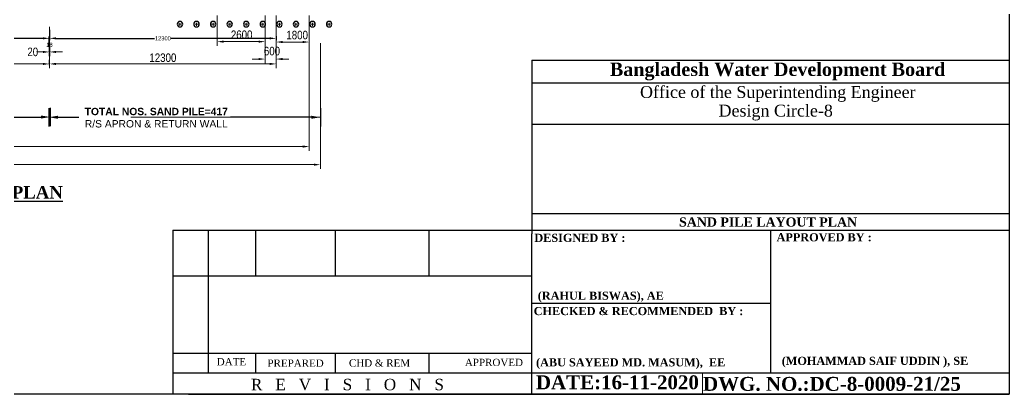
# Model space of a CAD drawing. Extents: x -358915 to 1258323, y -1667244 to -305611.
# Drawn here: x 888161 to 941898, y -1527406 to -1507089 of the extents above; entities that cross this region are included whole.
import ezdxf

# ---------------------------------------------------------------- set-up
doc = ezdxf.new("R2010")
doc.units = 0
doc.header["$LTSCALE"] = 300
doc.header["$MEASUREMENT"] = 0
doc.linetypes.add('DASHED', pattern=[0.75, 0.5, -0.25])
doc.layers.get('0').update_dxf_attribs({"linetype": 'CONTINUOUS'})
doc.layers.get('DEFPOINTS').update_dxf_attribs({"linetype": 'CONTINUOUS'})
doc.layers.add('Dim', color=7, linetype='CONTINUOUS', lineweight=9)
doc.layers.add('Left Bank Profile', color=7, linetype='CONTINUOUS', lineweight=25)
for name, color, linetype in [('LINE', 7, 'CONTINUOUS'), ('P1', 7, 'CONTINUOUS'), ('TEXT', 10, 'CONTINUOUS')]:
    doc.layers.add(name, color=color, linetype=linetype)
doc.styles.add('Arial', font='arial.ttf')
doc.styles.add('dimText', font='ARIALN.TTF')
doc.dimstyles.new('3', dxfattribs={"dimtxt": 225, "dimasz": 350, "dimexe": 100, "dimexo": 25, "dimgap": 9, "dimtad": 0, "dimdec": 0, "dimzin": 0, "dimdsep": 46, "dimtxsty": 'Standard', "dimcen": 0, "dimclrd": 5, "dimclre": 6, "dimclrt": 256, "dimadec": 0, "dimazin": 0, "dimtfac": 1, "dimtdec": 0, "dimtofl": 0, "dimtmove": 2, "dimatfit": 3, "dimfxl": 1, "dimtolj": 1, "dimtzin": 0, "dimarcsym": 0})
doc.dimstyles.new('dim_230', dxfattribs={"dimtxt": 460, "dimasz": 460, "dimexe": 230, "dimexo": 100, "dimgap": 100, "dimtad": 1, "dimdec": 0, "dimzin": 0, "dimdsep": 46, "dimtxsty": 'dimText', "dimcen": 0.09, "dimclrd": 256, "dimclre": 256, "dimclrt": 7, "dimadec": 0, "dimazin": 0, "dimtfac": 1, "dimtdec": 0, "dimtofl": 0, "dimtmove": 0, "dimatfit": 3, "dimfxl": 1, "dimtolj": 1, "dimtzin": 0, "dimlwd": -1, "dimlwe": -1, "dimarcsym": 0})
doc.dimstyles.new('dim_250', dxfattribs={"dimtxt": 500, "dimasz": 500, "dimexe": 500, "dimexo": 100, "dimgap": 150, "dimtad": 1, "dimdec": 0, "dimzin": 0, "dimdsep": 46, "dimtxsty": 'Arial', "dimcen": 350, "dimclrd": 5, "dimclre": 5, "dimclrt": 7, "dimadec": 0, "dimazin": 0, "dimtfac": 1, "dimtdec": 0, "dimtmove": 0, "dimatfit": 3, "dimfxl": 500, "dimfxlon": 1, "dimtolj": 1, "dimtzin": 0, "dimarcsym": 0})

# ---------------------------------------------------------------- blocks, each defined once
blk = doc.blocks.new('*D1637')
at = {"layer": 'DEFPOINTS', "color": 0, "ltscale": 500, "transparency": 16777216}
for p in [(889764, -1508482), (889784, -1508482), (889784, -1508833)]:
    blk.add_point(p, dxfattribs=at)
at = {"layer": 'Dim', "ltscale": 500, "transparency": 16777216}
for p, q in [((889414, -1508833), (889064, -1508833)), ((889764, -1508582), (889764, -1509063)), ((889784, -1508582), (889784, -1509063)), ((890134, -1508833), (890484, -1508833))]:
    blk.add_line(p, q, dxfattribs=at)
for points in [[(889414, -1508774), (889414, -1508891), (889764, -1508833)], [(890134, -1508774), (890134, -1508891), (889784, -1508833)]]:
    blk.add_solid(points, dxfattribs=at)
at = {"layer": 'Dim', "color": 7, "ltscale": 500, "transparency": 16777216, "insert": (888865, -1508833), "char_height": 460, "attachment_point": 5, "style": 'dimText'}
blk.add_mtext('\\A1;20', dxfattribs=at)
blk = doc.blocks.new('*D1638')
at = {"layer": 'DEFPOINTS', "color": 0, "ltscale": 500, "transparency": 16777216}
for p in [(898882, -1506750), (901482, -1506750), (901482, -1508274)]:
    blk.add_point(p, dxfattribs=at)
at = {"layer": 'Dim', "ltscale": 500, "transparency": 16777216}
for p, q in [((898882, -1506850), (898882, -1508504)), ((901482, -1506850), (901482, -1508504)), ((899232, -1508274), (901132, -1508274))]:
    blk.add_line(p, q, dxfattribs=at)
for points in [[(899232, -1508216), (899232, -1508332), (898882, -1508274)], [(901132, -1508216), (901132, -1508332), (901482, -1508274)]]:
    blk.add_solid(points, dxfattribs=at)
at = {"layer": 'Dim', "color": 7, "ltscale": 500, "transparency": 16777216, "insert": (900211, -1507902), "char_height": 460, "attachment_point": 5, "style": 'dimText'}
blk.add_mtext('\\A1;2600', dxfattribs=at)
blk = doc.blocks.new('*D1639')
at = {"layer": 'DEFPOINTS', "color": 0, "ltscale": 500, "transparency": 16777216}
for p in [(901482, -1508359), (902082, -1509161), (902082, -1509219)]:
    blk.add_point(p, dxfattribs=at)
at = {"layer": 'Dim', "ltscale": 500, "transparency": 16777216}
for p, q in [((901482, -1508459), (901482, -1509449)), ((901132, -1509219), (900782, -1509219)), ((902082, -1509261), (902082, -1509449)), ((902432, -1509219), (902782, -1509219))]:
    blk.add_line(p, q, dxfattribs=at)
for points in [[(901132, -1509161), (901132, -1509277), (901482, -1509219)], [(902432, -1509161), (902432, -1509277), (902082, -1509219)]]:
    blk.add_solid(points, dxfattribs=at)
at = {"layer": 'Dim', "color": 7, "ltscale": 500, "transparency": 16777216, "insert": (901857, -1508789), "char_height": 460, "attachment_point": 5, "style": 'dimText'}
blk.add_mtext('\\A1;600', dxfattribs=at)
blk = doc.blocks.new('*D1640')
at = {"layer": 'DEFPOINTS', "color": 0, "ltscale": 500, "transparency": 16777216}
for p in [(903882, -1506750), (903882, -1508294), (902082, -1509161)]:
    blk.add_point(p, dxfattribs=at)
at = {"layer": 'Dim', "ltscale": 500, "transparency": 16777216}
for p, q in [((903882, -1506850), (903882, -1508524)), ((902082, -1509061), (902082, -1508064)), ((902432, -1508294), (903532, -1508294))]:
    blk.add_line(p, q, dxfattribs=at)
for points in [[(902432, -1508236), (902432, -1508352), (902082, -1508294)], [(903532, -1508236), (903532, -1508352), (903882, -1508294)]]:
    blk.add_solid(points, dxfattribs=at)
at = {"layer": 'Dim', "color": 7, "ltscale": 500, "transparency": 16777216, "insert": (903225, -1507919), "char_height": 460, "attachment_point": 5, "style": 'dimText'}
blk.add_mtext('\\A1;1800', dxfattribs=at)
blk = doc.blocks.new('*D1648')
at = {"layer": 'DEFPOINTS', "color": 0, "ltscale": 50, "transparency": 16777216}
for p in [(889812, -1511191), (879736, -1511655), (889812, -1512365)]:
    blk.add_point(p, dxfattribs=at)
at = {"layer": 'Dim', "color": 5, "lineweight": -2, "ltscale": 50, "transparency": 16777216}
for p, q in [((879736, -1511865), (879736, -1512865)), ((889812, -1511865), (889812, -1512865)), ((880236, -1512365), (889312, -1512365))]:
    blk.add_line(p, q, dxfattribs=at)
at = {"layer": 'Dim', "color": 5, "ltscale": 50, "transparency": 16777216}
for points in [[(880236, -1512282), (880236, -1512449), (879736, -1512365)], [(889312, -1512282), (889312, -1512449), (889812, -1512365)]]:
    blk.add_solid(points, dxfattribs=at)
at = {"layer": 'Dim', "color": 7, "ltscale": 50, "transparency": 16777216, "insert": (883888, -1511141), "char_height": 450, "attachment_point": 5, "style": 'Arial'}
blk.add_mtext('\\A1;\\P{\\fArial|b1|i0|c0|p34;\\H0.8889x; TOTAL NOS. SAND PILE=121\\P\\fArial|b0|i0|c0|p34;BARREL SIDE}', dxfattribs=at)
blk = doc.blocks.new('*D1654')
at = {"layer": 'DEFPOINTS', "color": 0, "ltscale": 500, "transparency": 16777216}
for p in [(879764, -1509659), (889764, -1509485), (889764, -1509659)]:
    blk.add_point(p, dxfattribs=at)
at = {"layer": 'Dim', "ltscale": 500, "transparency": 16777216}
for p, q in [((879764, -1509559), (879764, -1509255)), ((889764, -1509559), (889764, -1509255)), ((880114, -1509485), (889414, -1509485))]:
    blk.add_line(p, q, dxfattribs=at)
for points in [[(880114, -1509426), (880114, -1509543), (879764, -1509485)], [(889414, -1509426), (889414, -1509543), (889764, -1509485)]]:
    blk.add_solid(points, dxfattribs=at)
at = {"layer": 'Dim', "color": 7, "ltscale": 500, "transparency": 16777216, "insert": (884764, -1509150), "char_height": 460, "attachment_point": 5, "style": 'dimText'}
blk.add_mtext('\\A1;10000', dxfattribs=at)
blk = doc.blocks.new('*D1657')
at = {"layer": 'DEFPOINTS', "color": 0, "ltscale": 500, "transparency": 16777216}
for p in [(902082, -1506750), (889782, -1507379), (902082, -1509483)]:
    blk.add_point(p, dxfattribs=at)
at = {"layer": 'Dim', "ltscale": 500, "transparency": 16777216}
for p, q in [((902082, -1506850), (902082, -1509713)), ((889782, -1507479), (889782, -1509713)), ((890132, -1509483), (901732, -1509483))]:
    blk.add_line(p, q, dxfattribs=at)
for points in [[(890132, -1509424), (890132, -1509541), (889782, -1509483)], [(901732, -1509424), (901732, -1509541), (902082, -1509483)]]:
    blk.add_solid(points, dxfattribs=at)
at = {"layer": 'Dim', "color": 7, "ltscale": 500, "transparency": 16777216, "insert": (895932, -1509148), "char_height": 460, "attachment_point": 5, "style": 'dimText'}
blk.add_mtext('\\A1;12300', dxfattribs=at)
blk = doc.blocks.new('*D1658')
at = {"layer": 'DEFPOINTS', "color": 0, "ltscale": 50, "transparency": 16777216}
for p in [(904487, -1508672), (889737, -1511198), (904487, -1512378)]:
    blk.add_point(p, dxfattribs=at)
at = {"layer": 'Dim', "color": 5, "lineweight": -2, "ltscale": 50, "transparency": 16777216}
for p, q in [((889737, -1511878), (889737, -1512878)), ((904487, -1511878), (904487, -1512878)), ((890237, -1512378), (891373, -1512378)), ((903987, -1512378), (899601, -1512378))]:
    blk.add_line(p, q, dxfattribs=at)
at = {"layer": 'Dim', "color": 5, "ltscale": 50, "transparency": 16777216}
for points in [[(890237, -1512294), (890237, -1512461), (889737, -1512378)], [(903987, -1512294), (903987, -1512461), (904487, -1512378)]]:
    blk.add_solid(points, dxfattribs=at)
at = {"layer": 'Dim', "color": 7, "ltscale": 50, "transparency": 16777216, "insert": (895487, -1512026), "char_height": 450, "attachment_point": 5, "style": 'Arial'}
blk.add_mtext('\\A1;\\P {\\fArial|b1|i0|c0|p34;\\H0.8889x;TOTAL NOS. SAND PILE=417\\P\\fArial|b0|i0|c0|p34;\\H1.125x; \\H0.8889x;R/S APRON & RETURN WALL}', dxfattribs=at)
blk = doc.blocks.new('*D1659')
at = {"layer": 'DEFPOINTS', "color": 0, "ltscale": 500, "transparency": 16777216}
for p in [(865587, -1508249), (904487, -1508249), (904487, -1514950)]:
    blk.add_point(p, dxfattribs=at)
at = {"layer": 'Dim', "ltscale": 500, "transparency": 16777216}
for p, q in [((865587, -1508349), (865587, -1515180)), ((904487, -1508349), (904487, -1515180)), ((865937, -1514950), (904137, -1514950))]:
    blk.add_line(p, q, dxfattribs=at)
for points in [[(865937, -1514892), (865937, -1515009), (865587, -1514950)], [(904137, -1514892), (904137, -1515009), (904487, -1514950)]]:
    blk.add_solid(points, dxfattribs=at)
at = {"layer": 'Dim', "color": 7, "ltscale": 500, "transparency": 16777216, "insert": (885787, -1515344), "char_height": 460, "attachment_point": 5, "style": 'dimText'}
blk.add_mtext('\\A1;38900', dxfattribs=at)
blk = doc.blocks.new('*D1660')
at = {"layer": 'DEFPOINTS', "color": 0, "ltscale": 500, "transparency": 16777216}
for p in [(866193, -1507668), (903883, -1507918), (903883, -1513967)]:
    blk.add_point(p, dxfattribs=at)
at = {"layer": 'Dim', "ltscale": 500, "transparency": 16777216}
for p, q in [((866193, -1507768), (866193, -1514197)), ((903883, -1508018), (903883, -1514197)), ((866543, -1513967), (903533, -1513967))]:
    blk.add_line(p, q, dxfattribs=at)
for points in [[(866543, -1513909), (866543, -1514026), (866193, -1513967)], [(903533, -1513909), (903533, -1514026), (903883, -1513967)]]:
    blk.add_solid(points, dxfattribs=at)
at = {"layer": 'Dim', "color": 7, "ltscale": 500, "transparency": 16777216, "insert": (885788, -1513558), "char_height": 460, "attachment_point": 5, "style": 'dimText'}
blk.add_mtext('\\A1;37690', dxfattribs=at)
blk = doc.blocks.new('*D1663')
at = {"layer": 'DEFPOINTS', "color": 0, "ltscale": 0.5, "transparency": 16777216}
for p in [(889764, -1508095), (889764, -1508582), (879764, -1509255)]:
    blk.add_point(p, dxfattribs=at)
at = {"layer": 'LINE', "color": 6, "lineweight": -2, "ltscale": 0.5, "transparency": 16777216}
for p, q in [((879764, -1509230), (879764, -1507995)), ((889764, -1508557), (889764, -1507995))]:
    blk.add_line(p, q, dxfattribs=at)
at = {"layer": 'LINE', "color": 5, "lineweight": -2, "ltscale": 0.5, "transparency": 16777216}
for p, q in [((880114, -1508095), (884342, -1508095)), ((889414, -1508095), (885185, -1508095))]:
    blk.add_line(p, q, dxfattribs=at)
at = {"layer": 'LINE', "color": 5, "ltscale": 0.5, "transparency": 16777216}
for points in [[(880114, -1508037), (880114, -1508153), (879764, -1508095)], [(889414, -1508037), (889414, -1508153), (889764, -1508095)]]:
    blk.add_solid(points, dxfattribs=at)
at = {"layer": 'LINE', "ltscale": 0.5, "transparency": 16777216, "insert": (884764, -1508095), "char_height": 225, "attachment_point": 5}
blk.add_mtext('\\A1;10000', dxfattribs=at)
blk = doc.blocks.new('*D1664')
at = {"layer": 'DEFPOINTS', "color": 0, "ltscale": 0.5, "transparency": 16777216}
for p in [(889782, -1507616), (889782, -1508095), (889764, -1508582)]:
    blk.add_point(p, dxfattribs=at)
at = {"layer": 'LINE', "color": 6, "lineweight": -2, "ltscale": 0.5, "transparency": 16777216}
for p, q in [((889782, -1507641), (889782, -1508195)), ((889764, -1508557), (889764, -1507995))]:
    blk.add_line(p, q, dxfattribs=at)
at = {"layer": 'LINE', "color": 5, "lineweight": -2, "ltscale": 0.5, "transparency": 16777216}
for p, q in [((889414, -1508095), (889064, -1508095)), ((890132, -1508095), (890482, -1508095))]:
    blk.add_line(p, q, dxfattribs=at)
at = {"layer": 'LINE', "color": 5, "ltscale": 0.5, "transparency": 16777216}
for points in [[(889414, -1508037), (889414, -1508153), (889764, -1508095)], [(890132, -1508037), (890132, -1508153), (889782, -1508095)]]:
    blk.add_solid(points, dxfattribs=at)
at = {"layer": 'LINE', "ltscale": 0.5, "transparency": 16777216, "insert": (889773, -1508445), "char_height": 225, "attachment_point": 5}
blk.add_mtext('\\A1;18', dxfattribs=at)
blk = doc.blocks.new('*D1665')
at = {"layer": 'DEFPOINTS', "color": 0, "ltscale": 0.5, "transparency": 16777216}
for p in [(889782, -1507616), (902082, -1507949), (902082, -1508095)]:
    blk.add_point(p, dxfattribs=at)
at = {"layer": 'LINE', "color": 6, "lineweight": -2, "ltscale": 0.5, "transparency": 16777216}
for p, q in [((889782, -1507641), (889782, -1508195)), ((902082, -1507974), (902082, -1508195))]:
    blk.add_line(p, q, dxfattribs=at)
at = {"layer": 'LINE', "color": 5, "lineweight": -2, "ltscale": 0.5, "transparency": 16777216}
for p, q in [((890132, -1508095), (895473, -1508095)), ((901732, -1508095), (896391, -1508095))]:
    blk.add_line(p, q, dxfattribs=at)
at = {"layer": 'LINE', "color": 5, "ltscale": 0.5, "transparency": 16777216}
for points in [[(890132, -1508037), (890132, -1508153), (889782, -1508095)], [(901732, -1508037), (901732, -1508153), (902082, -1508095)]]:
    blk.add_solid(points, dxfattribs=at)
at = {"layer": 'LINE', "ltscale": 0.5, "transparency": 16777216, "insert": (895932, -1508095), "char_height": 225, "attachment_point": 5}
blk.add_mtext('\\A1;12300', dxfattribs=at)
blk = doc.blocks.new('K')
at = {"layer": 'Dim', "ltscale": 50}
for points in [[(311223, -378424), (311223, -378262)], [(311304, -378343), (311142, -378343)]]:
    blk.add_lwpolyline(points, dxfattribs=at)
at = {"layer": 'P1', "ltscale": 50}
blk.add_circle((311223, -378343), 150, dxfattribs=at)

msp = doc.modelspace()

# ---------------------------------------------------------------- linework, layer by layer
at = {"layer": 'Dim', "ltscale": 50}
msp.add_line((904484.4, -1512377.4), (894192, -1512371.8), dxfattribs=at)
at = {"layer": 'Left Bank Profile'}
msp.add_lwpolyline([(897323, -1527406.1), (941898.4, -1527406.1)], dxfattribs=at)
msp.add_lwpolyline([(897323, -1527406.1), (941898.4, -1527406.1)], dxfattribs=at)
at = {"layer": 'LINE', "lineweight": 9}
msp.add_line((941898.4, -1508542.2), (941898.4, -1527406.1), dxfattribs=at)
at = {"layer": 'LINE'}
for p, q in [((915968.7, -1509285.8), (941898.4, -1509285.8)), ((915968.7, -1509285.8), (915968.7, -1518704.3)), ((915968.7, -1510515.2), (941898.4, -1510515.2)), ((915968.7, -1512760.7), (941898.4, -1512760.7)), ((915968.7, -1517607.6), (941898.4, -1517607.6)), ((896473.6, -1518498.2), (915414.1, -1518498.2)), ((896473.6, -1518498.2), (896473.6, -1527406.1)), ((897821.7, -1518498.2), (915968.7, -1518498.2)), ((898386.5, -1518498.2), (898386.5, -1526255.4)), ((898386.5, -1518498.2), (898386.5, -1526255.4)), ((898386.5, -1518498.2), (898386.5, -1526255.4)), ((898386.5, -1518498.2), (898386.5, -1526255.4)), ((900965.1, -1518498.2), (900965.1, -1520986)), ((905309.3, -1520986), (905309.3, -1518498)), ((910389.6, -1520986), (910389.6, -1518498.2)), ((915968.7, -1518498.2), (941898.4, -1518498.2)), ((928933.5, -1518498.2), (928933.5, -1526255.4)), ((915968.7, -1527406.1), (915968.7, -1518704.3)), ((896473.6, -1520986), (915414.1, -1520986)), ((897821.7, -1520986), (915968.7, -1520986)), ((915968.7, -1522469.8), (928933.5, -1522469.8)), ((896473.6, -1525173.7), (915414.1, -1525173.7)), ((897821.7, -1525173.7), (915968.7, -1525173.7)), ((897821.7, -1525173.7), (915414.1, -1525173.7)), ((897821.7, -1525173.7), (915414.1, -1525173.7)), ((900965.1, -1525173.7), (900965.1, -1526255.4)), ((905309.3, -1526255.4), (905309.3, -1525173.7)), ((910389.6, -1526255.4), (910389.6, -1525173.7)), ((896473.6, -1526255.4), (915414.1, -1526255.4)), ((897821.7, -1526255.4), (915968.7, -1526255.4)), ((897821.7, -1526255.4), (915414.1, -1526255.4)), ((897821.7, -1526255.4), (915414.1, -1526255.4)), ((915968.7, -1526255.4), (941898.4, -1526255.4)), ((920833.8, -1526255.4), (941898.4, -1526255.4)), ((920833.8, -1526255.4), (941898.4, -1526255.4)), ((920833.8, -1526255.4), (941898.4, -1526255.4))]:
    msp.add_line(p, q, dxfattribs=at)
at = {"layer": 'LINE', "color": 7, "lineweight": 9}
for p, q in [((925236.1, -1526255.4), (925236.1, -1527406.1)), ((916831.5, -1527406.1), (896473.6, -1527406.1)), ((941898.4, -1527406.1), (916831.5, -1527406.1)), ((936549.1, -1527406.1), (938302.2, -1527406.1))]:
    msp.add_line(p, q, dxfattribs=at)
at = {"layer": 'LINE'}
msp.add_lwpolyline([(941898.4, -1527406.1), (857123.8, -1527406.1), (857123.8, -1467458.4), (941898.4, -1467458.4)], close=True, dxfattribs=at)

# ---------------------------------------------------------------- block references
at = {"color": 3, "linetype": 'DASHED', "xscale": -1, "rotation": 180}
for p in [(585637.1, -1885670.6), (586537.1, -1885670.6), (587437.1, -1885670.6), (588337.1, -1885670.6), (589237.1, -1885670.6), (590137.1, -1885670.6), (591037.1, -1885670.6), (591937.1, -1885670.6), (592837.1, -1885670.6), (593737.1, -1885670.6)]:
    msp.add_blockref('K', p, dxfattribs=at)

# ---------------------------------------------------------------- texts
at = {"layer": 'LINE', "color": 7, "lineweight": 9}
for s, insert, char_height, width, attachment_point in [('{\\fTimes New Roman|b1|i0|c0|p18;Bangladesh Water Development Board}', (920209.6, -1509414.1), 722.396, 25948.239, 1), ('{\\fTimes New Roman|b0|i0|c0|p18;Office of the Superintending Engineer}', (921846.9, -1510684.3), 646.475, 23221.184, 1), ('{\\fTimes New Roman|b0|i0|c0|p18;Design Circle-8}', (926111.3, -1511695.2), 646.475, 23221.184, 1), ('{\\fTimes New Roman|b1|i0|c0|p18;\\C0;SAND PILE LAYOUT PLAN}', (928801.4, -1518319.1), 499.725, 21321.343, 8)]:
    msp.add_mtext(s, dxfattribs=dict(at, insert=insert, char_height=char_height, width=width, attachment_point=attachment_point))
at = {"layer": 'LINE', "color": 7, "lineweight": 9, "attachment_point": 1}
for s, insert, char_height in [('{\\fTimes New Roman|b1|i0|c0|p18;DESIGNED BY :}', (916107.7, -1518699.4), 439.779), ('{\\fTimes New Roman|b1|i0|c0|p18;APPROVED BY :}', (929262.2, -1518671), 439.779), ('{\\fTimes New Roman|b1|i0|c0|p18;\\C0;(RAHUL BISWAS), AE}', (916292.6, -1521840.7), 439.779), ('{\\fTimes New Roman|b1|i0|c0|p18;CHECKED & RECOMMENDED  BY :}', (916071.6, -1522673.9), 439.779), ('{\\fTimes New Roman|b0|i0|c0|p18;DATE }', (898859.2, -1525447), 395.801), ('{\\fTimes New Roman|b0|i0|c0|p18;PREPARED\\fTimes New Roman|b1|i0|c0|p18; }', (901611.5, -1525524.7), 395.801), ('{\\fTimes New Roman|b0|i0|c0|p18;CHD & REM }', (906037.3, -1525516.4), 395.801), ('{\\fTimes New Roman|b0|i0|c0|p18;APPROVED}', (912335.7, -1525482.4), 395.801), ('{\\fTimes New Roman|b1|i0|c0|p18;\\C0;(ABU SAYEED MD. MASUM),  EE }', (916199.1, -1525458.1), 439.779), ('{\\fTimes New Roman|b1|i0|c0|p18;\\C0;(MOHAMMAD SAIF UDDIN ), SE}', (929544, -1525375.5), 439.779), ('{\\fTimes New Roman|b0|i0|c0|p18;R   E   V   I   S   I   O   N   S}', (900715.4, -1526571.4), 618.439), ('{\\fTimes New Roman|b1|i0|c0|p18;DATE:16-11-2020}', (916191.5, -1526383.7), 753.529), ('{\\fTimes New Roman|b0|i0|c0|p18; \\fTimes New Roman|b1|i0|c0|p18;DWG. NO.:DC-8-0009-21/25}', (924984.2, -1526469.2), 753.529)]:
    msp.add_mtext(s, dxfattribs=dict(at, insert=insert, char_height=char_height))
at = {"layer": 'TEXT', "color": 7, "insert": (877443.4, -1516456.5), "char_height": 179.712, "width": 14072.005, "attachment_point": 4, "style": 'Arial'}
msp.add_mtext('{\\fTimes New Roman|b1|i0|c0|p18;\\H3.756x;\\L\\C6;SAND PILE LAYOUT PLAN}', dxfattribs=at)

# ---------------------------------------------------------------- dimensions: what is measured, and where the dimension line sits
at = {"layer": 'Dim', "ltscale": 500}
for base, p1, p2, picture, middle in [((902081.9, -1509482.8), (889781.8, -1507379.4), (902081.9, -1506749.9), '*D1657', (895931.9, -1509147.9)), ((889763.8, -1509484.8), (879764.2, -1509659.4), (889763.8, -1509659.4), '*D1654', (884764, -1509149.9))]:
    dim = msp.add_linear_dim(base=base, p1=p1, p2=p2, dimstyle='dim_230', override={"dimasz": 350, "dimsah": 1, "dimtmove": 2}, dxfattribs=at)
    dim.commit()
    dim.dimension.update_dxf_attribs({"geometry": picture, "text_midpoint": middle})
for base, p1, p2, picture, middle in [((901481.9, -1508274), (898881.9, -1506749.9), (901481.9, -1506749.9), '*D1638', (900210.7, -1507901.6)), ((903881.9, -1508294.1), (902081.9, -1509160.6), (903881.9, -1506749.9), '*D1640', (903225, -1507919.5)), ((903883.4, -1513967.4), (866193, -1507668.2), (903883.4, -1507918.3), '*D1660', (885788.2, -1513558.2)), ((904486.8, -1514950.3), (865586.8, -1508248.8), (904486.8, -1508248.8), '*D1659', (885786.8, -1515343.9)), ((902081.9, -1509218.9), (901481.9, -1508359.3), (902081.9, -1509160.6), '*D1639', (901856.9, -1508789.2)), ((889783.8, -1508832.8), (889763.8, -1508481.6), (889783.8, -1508481.6), '*D1637', (888864.7, -1508832.8))]:
    dim = msp.add_linear_dim(base=base, p1=p1, p2=p2, dimstyle='dim_230', override={"dimasz": 350, "dimsah": 1, "dimtmove": 2}, dxfattribs=at)
    dim.commit()
    dim.dimension.update_dxf_attribs({"geometry": picture, "text_midpoint": middle, "dimtype": 160})
at = {"layer": 'Dim', "ltscale": 50}
for base, p1, p2, text, picture, middle in [((904486.8, -1512377.8), (889736.8, -1511197.5), (904486.8, -1508671.5), '\\X {\\fArial|b1|i0|c0|p34;\\H0.8889x;TOTAL NOS. SAND PILE=417\\P\\fArial|b0|i0|c0|p34;\\H1.125x; \\H0.8889x;R/S APRON & RETURN WALL}', '*D1658', (895486.8, -1512025.8)), ((889812, -1512365.3), (879735.9, -1511655.5), (889812, -1511191), '\\X{\\fArial|b1|i0|c0|p34;\\H0.8889x; TOTAL NOS. SAND PILE=121\\P\\fArial|b0|i0|c0|p34;BARREL SIDE}', '*D1648', (883887.8, -1511141.1))]:
    dim = msp.add_linear_dim(base=base, p1=p1, p2=p2, text=text, dimstyle='dim_250', override={"dimtxt": 450, "dimtmove": 2}, dxfattribs=at)
    dim.commit()
    dim.dimension.update_dxf_attribs({"geometry": picture, "text_midpoint": middle, "dimtype": 160})
at = {"layer": 'LINE', "color": 3, "ltscale": 0.5}
for base, p1, p2, picture, middle in [((889781.8, -1508094.9), (889763.8, -1508581.6), (889781.8, -1507616.4), '*D1664', (889772.8, -1508444.9)), ((902081.9, -1508094.9), (889781.8, -1507616.4), (902081.9, -1507948.6), '*D1665', (895931.9, -1508094.9)), ((889763.8, -1508094.9), (879764.2, -1509254.8), (889763.8, -1508581.6), '*D1663', (884764, -1508094.9))]:
    dim = msp.add_linear_dim(base=base, p1=p1, p2=p2, dimstyle='3', override={"dimfxl": 700}, dxfattribs=at)
    dim.commit()
    dim.dimension.update_dxf_attribs({"geometry": picture, "text_midpoint": middle})

doc.saveas('drawing.dxf')
